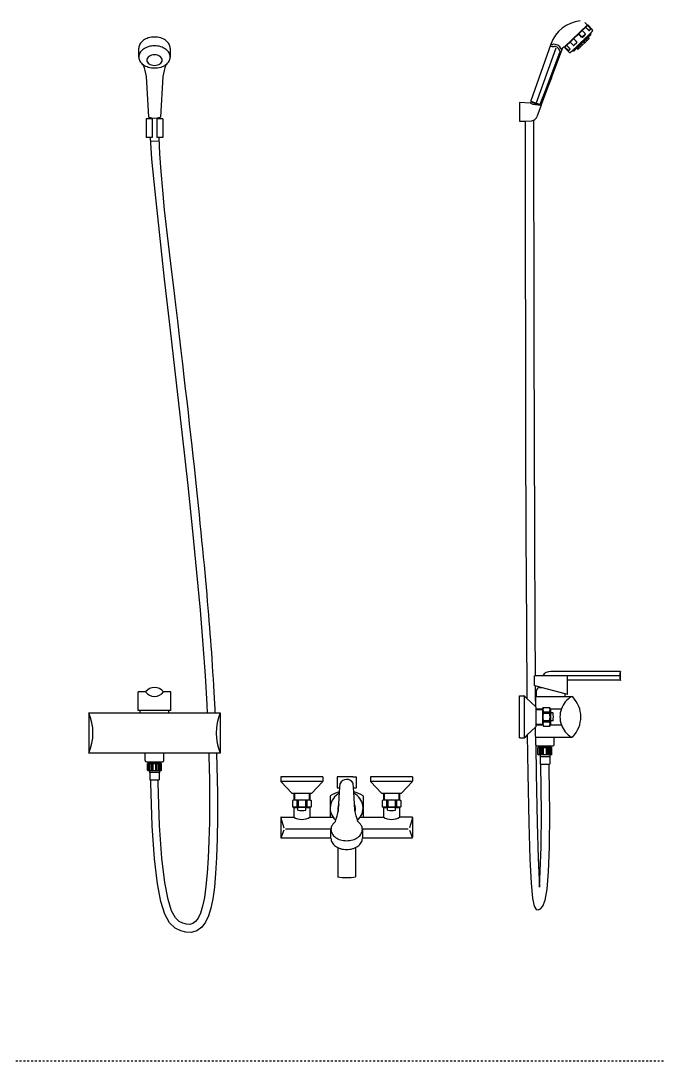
# Model space of a CAD drawing. Header units: inches. Extents: x -292 to 2932, y -132 to 3398.
# Drawn here: x 445.1 to 478.2, y 1054.7 to 1108.8 of the extents above; entities that cross this region are included whole.
import ezdxf

# ---------------------------------------------------------------- set-up
doc = ezdxf.new("R2010")
doc.units = ezdxf.units.IN
doc.header["$MEASUREMENT"] = 0
doc.linetypes.add('DASHDOT2', pattern=[0.5, 0.25, -0.125, 0, -0.125])

# ---------------------------------------------------------------- blocks, each defined once
blk = doc.blocks.new('showerheads_and_shower_faucets')
at = {"color": 18, "true_color": 0x000000, "transparency": 33554541}
for p, q in [((2547.2, 3320.7), (2517.3, 3291.9)), ((2547.6, 3320.3), (2517.7, 3291.5)), ((2544.1, 3324), (2547.2, 3320.8)), ((2549, 3313.9), (2545.1, 3317.9)), ((2549.3, 3314.1), (2545.1, 3317.9)), ((2547.2, 3320.8), (2547.2, 3320.7)), ((2547.2, 3320.7), (2547.5, 3320.3)), ((2547.8, 3320.5), (2547.6, 3320.3)), ((2551.5, 3316.3), (2547.6, 3320.3)), ((2551.3, 3316), (2547.6, 3320.3)), ((2548.2, 3320.5), (2553.9, 3314.7)), ((2551.8, 3310.3), (2527.5, 3286.8)), ((2551.6, 3308.9), (2528.9, 3287)), ((2533, 3298.4), (2529.4, 3302.7)), ((2533.3, 3298.7), (2529.4, 3302.7)), ((2548.3, 3304.6), (2533.4, 3290.1)), ((2549.7, 3302.8), (2535.1, 3288.7)), ((2540.1, 3305.2), (2535.9, 3309)), ((2539.8, 3304.9), (2535.9, 3309)), ((2544.4, 3309.4), (2540.7, 3313.7)), ((2544.6, 3309.6), (2540.7, 3313.7)), ((2544.3, 3308.3), (2541.1, 3305.2)), ((2544.6, 3308.1), (2541.4, 3304.9)), ((2544.3, 3301.9), (2543.7, 3302.5)), ((2544.7, 3302.3), (2544.1, 3302.9)), ((2545.5, 3303.1), (2544.9, 3303.7)), ((2545.9, 3303.4), (2545.3, 3304.1)), ((2546.7, 3304.2), (2546.2, 3304.8)), ((2547.1, 3304.6), (2546.6, 3305.2)), ((2548, 3305.4), (2547.4, 3306)), ((2548.4, 3305.8), (2547.8, 3306.4)), ((2551.8, 3307.9), (2548.3, 3304.6)), ((2549.7, 3303.2), (2548.3, 3304.6)), ((2549.2, 3306.6), (2548.6, 3307.2)), ((2549.6, 3307), (2549, 3307.6)), ((2550.4, 3307.8), (2549.8, 3308.4)), ((2550.8, 3308.1), (2550.2, 3308.7)), ((2551.2, 3315), (2550.3, 3314.1)), ((2551.5, 3314.7), (2550.6, 3313.8)), ((2551.6, 3308.9), (2551, 3309.5)), ((2552, 3309.3), (2551.4, 3309.9)), ((2552, 3309.3), (2551.6, 3308.9)), ((2551.8, 3308.7), (2551.6, 3308.9)), ((2553.9, 3312.3), (2551.8, 3310.3)), ((2552, 3310.1), (2551.8, 3310.3)), ((1954.6, 3278.4), (1954.6, 3290)), ((1996, 3290), (1996, 3278.4)), ((2499, 3295.6), (2472.7, 3220.3)), ((2505.8, 3290), (2479.2, 3216.5)), ((2514.7, 3290.5), (2486.5, 3215.4)), ((2517.3, 3291.9), (2517.2, 3291.8)), ((2517.3, 3291.9), (2517.7, 3291.5)), ((2517.7, 3291.5), (2517.4, 3291.2)), ((2517.4, 3290.8), (2523.1, 3284.9)), ((2521.8, 3287.6), (2517.6, 3291.4)), ((2521.5, 3287.3), (2517.6, 3291.4)), ((2523.8, 3289.5), (2520.2, 3293.8)), ((2524.1, 3289.8), (2520.2, 3293.8)), ((2522.9, 3287.6), (2523.8, 3288.5)), ((2523.1, 3287.3), (2524, 3288.2)), ((2528.7, 3294.3), (2524.5, 3298)), ((2528.4, 3294), (2524.5, 3298)), ((2529.7, 3287.8), (2529.1, 3288.4)), ((2530.1, 3288.2), (2529.5, 3288.8)), ((2533, 3297.4), (2529.8, 3294.2)), ((2533.4, 3290.1), (2529.9, 3286.8)), ((2533.3, 3297.1), (2530, 3294)), ((2530.9, 3289), (2530.4, 3289.6)), ((2531.3, 3289.4), (2530.8, 3290)), ((2532.2, 3290.1), (2531.6, 3290.7)), ((2532.6, 3290.5), (2532, 3291.1)), ((2533.4, 3291.3), (2532.8, 3291.9)), ((2533.8, 3291.7), (2533.2, 3292.3)), ((2534.7, 3288.7), (2533.4, 3290.1)), ((2534.6, 3292.5), (2534, 3293.1)), ((2535, 3292.9), (2534.4, 3293.5)), ((2535.8, 3293.7), (2535.2, 3294.3)), ((2536.2, 3294.1), (2535.6, 3294.7)), ((2537, 3294.8), (2536.4, 3295.4)), ((2537.4, 3295.2), (2536.8, 3295.8)), ((2538.2, 3296), (2537.6, 3296.6)), ((2538.6, 3296.4), (2538.1, 3297)), ((2539.4, 3297.2), (2538.9, 3297.8)), ((2539.9, 3297.6), (2539.3, 3298.2)), ((2540.7, 3298.4), (2540.1, 3299)), ((2541.1, 3298.7), (2540.5, 3299.4)), ((2541.9, 3299.5), (2541.3, 3300.1)), ((2542.3, 3299.9), (2541.7, 3300.5)), ((2543.1, 3300.7), (2542.5, 3301.3)), ((2543.5, 3301.1), (2542.9, 3301.7)), ((2510.5, 3284), (2485.1, 3216.2)), ((2485.1, 3216.2), (2511.5, 3283.6)), ((2527.5, 3286.8), (2525.5, 3284.9)), ((2527.7, 3286.6), (2527.5, 3286.8)), ((2528.5, 3286.6), (2527.9, 3287.2)), ((2528.9, 3287), (2528.3, 3287.6)), ((2528.9, 3287), (2528.5, 3286.6)), ((2529.1, 3286.8), (2528.9, 3287)), ((2485.8, 3215.5), (2503, 3259.3)), ((2499.9, 3251.1), (2485.8, 3215.5)), ((2472.6, 3219.9), (2472, 3217.5)), ((2472.8, 3220), (2486.2, 3215.2)), ((2457.8, 3218.3), (2457.8, 3193.4)), ((2472, 3217.5), (2457.8, 3218.3)), ((2486.4, 3214.9), (2480.7, 3199.3)), ((1968.3, 3196.9), (1964.3, 3196.9)), ((1972.2, 3196.9), (1968.3, 3196.9)), ((1982.3, 3196.9), (1978.4, 3196.9)), ((1986.2, 3196.9), (1982.3, 3196.9)), ((2457.8, 3193.4), (2465.2, 3193.8)), ((2465.2, 3193.8), (2473.8, 3194.2)), ((1969.6, 3172), (1964.3, 3172)), ((1970.7, 3172), (1969.6, 3172)), ((1969.9, 3167.3), (1981.1, 3167.4)), ((1972.2, 3172), (1970.7, 3172)), ((1979.9, 3172), (1978.4, 3172)), ((1980.8, 3172), (1979.9, 3172)), ((1986.2, 3172), (1980.8, 3172)), ((2591.1, 2466), (2499.2, 2466)), ((2591.1, 2454.2), (2591.1, 2466)), ((2478.3, 2460.1), (2477.5, 2460.1)), ((2477.5, 2447.2), (2477.5, 2460.1)), ((2488.4, 2460.1), (2478.3, 2460.1)), ((2590.2, 2460.1), (2488.4, 2460.1)), ((2521, 2454.2), (2521, 2460.1)), ((2521, 2435.6), (2521, 2454.2)), ((2591.1, 2454.2), (2521, 2454.2)), ((1963.4, 2438.8), (1953.6, 2438.8)), ((1953.6, 2414.4), (1953.6, 2438.8)), ((1997, 2438.8), (1987.1, 2438.8)), ((1997, 2414.4), (1997, 2438.8)), ((2478.4, 2447), (2477.5, 2447.2)), ((2486.2, 2444.9), (2478.4, 2447)), ((2480.3, 2432.7), (2480.3, 2440.6)), ((2484, 2444.5), (2484, 2444.9)), ((2484, 2444.9), (2486.2, 2444.9)), ((2484, 2444.5), (2487.7, 2444.5)), ((2518.2, 2436.3), (2486.2, 2444.9)), ((2521, 2435.6), (2518.2, 2436.3)), ((2518.2, 2432.7), (2518.2, 2436.3)), ((2457.8, 2378.2), (2457.8, 2433.5)), ((2457.8, 2433.5), (2463.5, 2433.5)), ((2464.1, 2378.3), (2464.1, 2433.3)), ((2464.6, 2433), (2467.5, 2430.3)), ((2467.5, 2430.3), (2478.7, 2419.6)), ((2478.5, 2432.7), (2480.3, 2432.7)), ((2478.7, 2432.7), (2478.7, 2419.6)), ((2480.3, 2432.7), (2518.2, 2432.7)), ((2518.2, 2432.7), (2526.9, 2432.7)), ((1888.5, 2410.9), (1888.5, 2358)), ((1956.3, 2410.9), (1888.5, 2410.9)), ((1956.3, 2414.4), (1953.6, 2414.4)), ((1994.3, 2414.4), (1956.3, 2414.4)), ((1956.3, 2410.9), (1956.3, 2414.4)), ((1994.3, 2410.9), (1956.3, 2410.9)), ((1997, 2414.4), (1994.3, 2414.4)), ((1994.3, 2410.9), (1994.3, 2414.4)), ((2044.9, 2410.9), (1994.3, 2410.9)), ((2055.2, 2410.9), (2044.9, 2410.9)), ((2062.1, 2410.9), (2055.2, 2410.9)), ((2062.1, 2410.9), (2062.1, 2358)), ((2478.7, 2419.6), (2479.4, 2418.9)), ((2479.9, 2393.9), (2479.9, 2417.8)), ((2479.9, 2416.3), (2488.6, 2416.3)), ((2479.9, 2415.4), (2488.6, 2415.4)), ((2488.6, 2416.9), (2489.3, 2418.1)), ((2488.6, 2394.8), (2488.6, 2416.9)), ((2489.3, 2418.1), (2497.4, 2418.1)), ((2489.3, 2412.5), (2489.3, 2410.6)), ((2489.3, 2412.5), (2497.4, 2412.5)), ((2489.3, 2410.6), (2497.4, 2410.6)), ((2498.1, 2416.9), (2497.4, 2418.1)), ((2497.4, 2412.5), (2497.4, 2410.6)), ((2498.1, 2394.8), (2498.1, 2416.9)), ((2498.1, 2413.1), (2498.5, 2413.1)), ((2498.5, 2415.3), (2499.1, 2416.5)), ((2498.5, 2396.4), (2498.5, 2415.3)), ((2499.1, 2411), (2499.1, 2416.5)), ((2499.1, 2416.5), (2513, 2416.5)), ((2502.1, 2411), (2499.1, 2411)), ((2479.9, 2396.3), (2488.6, 2396.3)), ((2479.9, 2395.4), (2488.6, 2395.4)), ((2488.6, 2394.8), (2489.3, 2393.6)), ((2489.3, 2401.1), (2489.3, 2399.1)), ((2489.3, 2401.1), (2497.4, 2401.1)), ((2489.3, 2399.1), (2497.4, 2399.1)), ((2497.4, 2401.1), (2497.4, 2399.1)), ((2498.1, 2394.8), (2497.4, 2393.6)), ((2498.1, 2398.5), (2498.5, 2398.5)), ((2498.5, 2396.4), (2499.1, 2395.2)), ((2499.1, 2395.2), (2499.1, 2400.7)), ((2502.1, 2400.7), (2499.1, 2400.7)), ((2499.1, 2395.2), (2513, 2395.2)), ((2468, 2381.9), (2464.6, 2378.6)), ((2478.7, 2392.1), (2468, 2381.9)), ((2479.4, 2392.7), (2478.7, 2392.1)), ((2478.7, 2379.8), (2478.7, 2392.1)), ((2489.3, 2393.6), (2497.4, 2393.6)), ((2457.8, 2378.2), (2463.5, 2378.2)), ((2479.1, 2369.1), (2479.1, 2379.1)), ((2479.5, 2379), (2503.6, 2379)), ((2480.7, 2367.5), (2483.1, 2367.5)), ((2483.1, 2365.2), (2483.1, 2367.5)), ((2483.1, 2367.5), (2484, 2366.3)), ((2483.1, 2367.5), (2499.6, 2367.5)), ((2498.7, 2366.3), (2499.6, 2367.5)), ((2499.6, 2367.5), (2502, 2367.5)), ((2499.6, 2365.2), (2499.6, 2367.5)), ((2503.6, 2369.1), (2503.6, 2379)), ((2503.6, 2379), (2526.9, 2379)), ((1963, 2358), (1888.5, 2358)), ((1963, 2348.1), (1963, 2358)), ((1975.3, 2358), (1963, 2358)), ((1987.5, 2358), (1975.3, 2358)), ((2047, 2358), (1987.5, 2358)), ((1987.5, 2348.1), (1987.5, 2358)), ((2057.3, 2358), (2047, 2358)), ((2062.1, 2358), (2057.3, 2358)), ((2482.5, 2365.2), (2482.1, 2364.8)), ((2482.1, 2356.3), (2482.1, 2364.8)), ((2482.1, 2356.3), (2482.9, 2355.5)), ((2482.5, 2365.2), (2483.1, 2365.2)), ((2484.8, 2355.5), (2482.9, 2355.5)), ((2483.1, 2365.2), (2499.6, 2365.2)), ((2483.9, 2356.3), (2483.9, 2364.8)), ((2484, 2365.2), (2484, 2366.3)), ((2484, 2366.3), (2498.7, 2366.3)), ((2497.9, 2355.5), (2484.8, 2355.5)), ((2484.8, 2355.5), (2484.8, 2353.3)), ((2485.1, 2352.9), (2485.1, 2343.6)), ((2497.5, 2353.1), (2485.2, 2353.1)), ((2485.8, 2356.3), (2485.8, 2364.8)), ((2487.6, 2356.3), (2487.6, 2364.8)), ((2489.5, 2356.3), (2489.5, 2364.8)), ((2493.2, 2356.3), (2493.2, 2364.8)), ((2495, 2356.3), (2495, 2364.8)), ((2496.9, 2356.3), (2496.9, 2364.8)), ((2497.6, 2352.9), (2497.6, 2343.6)), ((2497.9, 2355.5), (2497.9, 2353.3)), ((2499.8, 2355.5), (2497.9, 2355.5)), ((2498.7, 2365.2), (2498.7, 2366.3)), ((2498.7, 2356.3), (2498.7, 2364.8)), ((2499.6, 2365.2), (2500.2, 2365.2)), ((2500.6, 2356.3), (2499.8, 2355.5)), ((2500.6, 2364.8), (2500.2, 2365.2)), ((2500.6, 2356.3), (2500.6, 2364.8)), ((1964.6, 2346.5), (1967, 2346.5)), ((1966.4, 2344.2), (1966, 2343.7)), ((1966, 2335.3), (1966, 2343.7)), ((1966.4, 2344.2), (1967, 2344.2)), ((1967, 2346.5), (1983.6, 2346.5)), ((1967, 2346.5), (1967.9, 2345.3)), ((1967, 2344.2), (1967, 2346.5)), ((1967, 2344.2), (1983.6, 2344.2)), ((1967.9, 2344.2), (1967.9, 2345.3)), ((1967.9, 2345.3), (1982.6, 2345.3)), ((1967.9, 2335.3), (1967.9, 2343.7)), ((1969.7, 2335.3), (1969.7, 2343.7)), ((1971.6, 2335.3), (1971.6, 2343.7)), ((1973.4, 2335.3), (1973.4, 2343.7)), ((1977.1, 2335.3), (1977.1, 2343.7)), ((1979, 2335.3), (1979, 2343.7)), ((1980.8, 2335.3), (1980.8, 2343.7)), ((1982.6, 2345.3), (1983.6, 2346.5)), ((1982.6, 2344.2), (1982.6, 2345.3)), ((1982.7, 2335.3), (1982.7, 2343.7)), ((1983.6, 2346.5), (1986, 2346.5)), ((1983.6, 2344.2), (1983.6, 2346.5)), ((1983.6, 2344.2), (1984.1, 2344.2)), ((1984.5, 2343.7), (1984.1, 2344.2)), ((1984.5, 2335.3), (1984.5, 2343.7)), ((2485.3, 2343.4), (2485.7, 2343.4)), ((2485.7, 2343.4), (2485.8, 2343.4)), ((2485.8, 2343.4), (2497, 2343.4)), ((2497, 2337.6), (2497, 2343.4)), ((2497, 2343.4), (2497.4, 2343.4)), ((1966, 2335.3), (1966.8, 2334.5)), ((1968.7, 2334.5), (1966.8, 2334.5)), ((1981.8, 2334.5), (1968.7, 2334.5)), ((1968.7, 2334.5), (1968.7, 2332.3)), ((1981.4, 2332.1), (1969.1, 2332.1)), ((1969.1, 2331.9), (1969.1, 2322.6)), ((1981.5, 2331.9), (1981.5, 2322.6)), ((1981.8, 2334.5), (1981.8, 2332.3)), ((1983.7, 2334.5), (1981.8, 2334.5)), ((1984.5, 2335.3), (1983.7, 2334.5)), ((2197.6, 2326.7), (2142.4, 2326.7)), ((2142.4, 2326.7), (2142.4, 2321)), ((2197.6, 2326.7), (2197.6, 2321)), ((2237.3, 2326.7), (2221.2, 2326.7)), ((2260.8, 2326.7), (2260.8, 2321)), ((2316.1, 2326.7), (2260.8, 2326.7)), ((2316.1, 2326.7), (2316.1, 2321)), ((1969.2, 2322.4), (1970.4, 2322.4)), ((1970.4, 2322.4), (1980.1, 2322.4)), ((1970.4, 2318.5), (1970.4, 2322.4)), ((1980.1, 2322.4), (1981.4, 2322.4)), ((1980.1, 2318.3), (1980.1, 2322.4)), ((2197.5, 2320.4), (2142.5, 2320.4)), ((2142.8, 2320), (2156.9, 2305.1)), ((2183.1, 2305.1), (2197.2, 2320)), ((2216.5, 2312.2), (2220.3, 2312.2)), ((2238.2, 2312.2), (2241.9, 2312.2)), ((2316, 2320.4), (2261, 2320.4)), ((2261.3, 2320), (2275.4, 2305.1)), ((2301.6, 2305.1), (2315.7, 2320)), ((2159.6, 2304.6), (2158, 2304.6)), ((2180.4, 2304.6), (2159.6, 2304.6)), ((2159.6, 2304.6), (2159.6, 2295.9)), ((2160.5, 2304.6), (2160.5, 2295.9)), ((2179.5, 2304.6), (2179.5, 2295.9)), ((2182, 2304.6), (2180.4, 2304.6)), ((2180.4, 2304.6), (2180.4, 2295.9)), ((2207.5, 2301.3), (2207.5, 2273.4)), ((2251, 2301.3), (2251, 2273.4)), ((2278, 2304.6), (2276.5, 2304.6)), ((2278, 2304.6), (2278, 2295.9)), ((2298.9, 2304.6), (2278, 2304.6)), ((2278.9, 2304.6), (2278.9, 2295.9)), ((2298, 2304.6), (2298, 2295.9)), ((2300.4, 2304.6), (2298.9, 2304.6)), ((2298.9, 2304.6), (2298.9, 2295.9)), ((2158.9, 2295.9), (2157.8, 2295.2)), ((2157.8, 2295.2), (2157.8, 2287.1)), ((2158.9, 2286.5), (2157.8, 2287.1)), ((2159.6, 2295.9), (2158.9, 2295.9)), ((2162.7, 2286.5), (2158.9, 2286.5)), ((2160.5, 2286.1), (2159.3, 2285.4)), ((2164.9, 2285.4), (2159.3, 2285.4)), ((2159.3, 2285.4), (2159.3, 2273.4)), ((2180.4, 2295.9), (2159.6, 2295.9)), ((2162.7, 2286.1), (2160.5, 2286.1)), ((2177.3, 2286.5), (2162.7, 2286.5)), ((2162.7, 2286.5), (2162.7, 2286.1)), ((2177.3, 2286.1), (2162.7, 2286.1)), ((2163.3, 2295.2), (2165.3, 2295.2)), ((2163.3, 2295.2), (2163.3, 2287.1)), ((2163.3, 2287.1), (2165.3, 2287.1)), ((2164.9, 2282.4), (2164.9, 2285.4)), ((2165.3, 2295.2), (2165.3, 2287.1)), ((2174.7, 2295.2), (2176.7, 2295.2)), ((2174.7, 2295.2), (2174.7, 2287.1)), ((2174.7, 2287.1), (2176.7, 2287.1)), ((2175.1, 2282.4), (2175.1, 2285.4)), ((2180.7, 2285.4), (2175.1, 2285.4)), ((2176.7, 2295.2), (2176.7, 2287.1)), ((2177.3, 2286.5), (2177.3, 2286.1)), ((2181.1, 2286.5), (2177.3, 2286.5)), ((2179.5, 2286.1), (2177.3, 2286.1)), ((2179.5, 2286.1), (2180.7, 2285.4)), ((2181.1, 2295.9), (2180.4, 2295.9)), ((2180.7, 2285.4), (2180.7, 2273.4)), ((2181.1, 2295.9), (2182.2, 2295.2)), ((2181.1, 2286.5), (2182.2, 2287.1)), ((2182.2, 2295.2), (2182.2, 2287.1)), ((2277.4, 2295.9), (2276.2, 2295.2)), ((2276.2, 2295.2), (2276.2, 2287.1)), ((2277.4, 2286.5), (2276.2, 2287.1)), ((2278, 2295.9), (2277.4, 2295.9)), ((2281.2, 2286.5), (2277.4, 2286.5)), ((2279, 2286.1), (2277.8, 2285.4)), ((2277.8, 2285.4), (2277.8, 2273.4)), ((2283.3, 2285.4), (2277.8, 2285.4)), ((2298.9, 2295.9), (2278, 2295.9)), ((2281.2, 2286.1), (2279, 2286.1)), ((2281.2, 2286.5), (2281.2, 2286.1)), ((2295.8, 2286.5), (2281.2, 2286.5)), ((2295.8, 2286.1), (2281.2, 2286.1)), ((2281.8, 2295.2), (2283.7, 2295.2)), ((2281.8, 2295.2), (2281.8, 2287.1)), ((2281.8, 2287.1), (2283.7, 2287.1)), ((2283.3, 2282.4), (2283.3, 2285.4)), ((2283.7, 2295.2), (2283.7, 2287.1)), ((2293.2, 2295.2), (2295.2, 2295.2)), ((2293.2, 2295.2), (2293.2, 2287.1)), ((2293.2, 2287.1), (2295.2, 2287.1)), ((2299.1, 2285.4), (2293.6, 2285.4)), ((2293.6, 2282.4), (2293.6, 2285.4)), ((2295.2, 2295.2), (2295.2, 2287.1)), ((2299.5, 2286.5), (2295.8, 2286.5)), ((2295.8, 2286.5), (2295.8, 2286.1)), ((2297.9, 2286.1), (2295.8, 2286.1)), ((2297.9, 2286.1), (2299.1, 2285.4)), ((2299.5, 2295.9), (2298.9, 2295.9)), ((2299.1, 2285.4), (2299.1, 2273.4)), ((2299.5, 2295.9), (2300.7, 2295.2)), ((2299.5, 2286.5), (2300.7, 2287.1)), ((2300.7, 2295.2), (2300.7, 2287.1)), ((2142.1, 2272.6), (2142.1, 2246.6)), ((2142.4, 2272.5), (2146.4, 2259.1)), ((2142.9, 2273.4), (2159.3, 2273.4)), ((2180.7, 2273.4), (2207.5, 2273.4)), ((2207.5, 2273.4), (2211, 2273.4)), ((2247.4, 2273.4), (2251, 2273.4)), ((2251, 2273.4), (2277.8, 2273.4)), ((2315.6, 2273.4), (2299.1, 2273.4)), ((2316.1, 2272.5), (2312.1, 2259.1)), ((2316.3, 2272.6), (2316.3, 2246.6)), ((2148.4, 2257.6), (2208.5, 2257.6)), ((2208.5, 2245.8), (2208.5, 2257)), ((2249.9, 2257.6), (2310.6, 2257.6)), ((2250, 2257), (2250, 2245.8)), ((2146.2, 2256.2), (2142.5, 2246.8)), ((2142.9, 2245.8), (2208.5, 2245.8)), ((2207.5, 2245.8), (2208.5, 2245.8)), ((2208.5, 2245.3), (2208.5, 2245.8)), ((2250, 2245.8), (2251, 2245.8)), ((2250, 2245.8), (2250, 2245.3)), ((2251, 2245.8), (2315.6, 2245.8)), ((2312.2, 2256.2), (2316, 2246.8)), ((2217.4, 2233.1), (2217.4, 2194.3)), ((2241.1, 2233.1), (2241.1, 2194.3))]:
    blk.add_line(p, q, dxfattribs=at)
for points in [[(1996, 3290, 0.131518), (1994.6, 3295.5, 0.106604), (1989.9, 3300.6, 0.083624), (1983.5, 3303.7, 0.072425), (1975.3, 3304.9, 0.072425), (1967.1, 3303.7, 0.083624), (1960.6, 3300.6, 0.106604), (1956, 3295.5, 0.131518), (1954.6, 3290, 0.131518)], [(1996, 3278.4, 0.131518), (1994.6, 3283.8, 0.106604), (1989.9, 3288.9, 0.083624), (1983.5, 3292.1, 0.072425), (1975.3, 3293.3, 0.072425), (1967.1, 3292.1, 0.083624), (1960.6, 3288.9, 0.106604), (1956, 3283.8, 0.131518), (1954.6, 3278.4, 0.131518)], [(1954.6, 3278.4, 0.131518), (1956, 3273, 0.101405), (1960.4, 3268.1, 0.083624)], [(1990.2, 3268.1, 0.101405), (1994.6, 3273, 0.131518), (1996, 3278.4, 0.131518)], [(1960.4, 3268.1, -0.033264), (1964.4, 3252.8), (1967.3, 3199.2)], [(1990.2, 3268.1, -0.005144), (1989.9, 3267.9, -0.083624), (1983.5, 3264.7, -0.072425), (1975.3, 3263.5, -0.072425), (1967.1, 3264.7, -0.083624), (1960.6, 3267.9, -0.005144), (1960.4, 3268.1, -0.131518)], [(1990.2, 3268.1, 0.033264), (1986.2, 3252.8), (1983.3, 3199.1)], [(2214.3, 2267.3, 0.033264), (2218.4, 2282.5), (2219.9, 2306.7)], [(2244.2, 2267.3, -0.033264), (2240.1, 2282.5), (2238.6, 2306.7)], [(2214.3, 2267.3, 0.101405), (2210, 2262.4, 0.131518), (2208.5, 2257, 0.131518), (2210, 2251.5, 0.106604), (2214.6, 2246.4, 0.083624), (2221, 2243.3, 0.072425), (2229.2, 2242.1, 0.072425), (2237.4, 2243.3, 0.083624), (2243.9, 2246.4, 0.106604), (2248.5, 2251.5, 0.131518), (2250, 2257, 0.131518), (2248.5, 2262.4, 0.101405), (2244.2, 2267.3, 0.083624)], [(2208.5, 2245.3, 0.131518), (2210, 2239.9, 0.106604), (2214.6, 2234.8, 0.038073), (2217.4, 2233.1, 0.072425)], [(2241.1, 2233.1, 0.038087), (2243.9, 2234.8, 0.106604), (2248.5, 2239.9, 0.131518), (2250, 2245.3, 0.131518)], [(2217.4, 2233.1, 0.045406), (2221, 2231.6, 0.072425), (2229.2, 2230.4, 0.072425), (2237.4, 2231.6, 0.045392), (2241.1, 2233.1, 0.106604)]]:
    blk.add_lwpolyline(points, format="xyb", dxfattribs=at)
blk.add_lwpolyline([(1965.1, 3274.4, 0.135236), (1965.9, 3271.8, 0.1069), (1968.1, 3269.4, 0.081923), (1971.3, 3267.9, 0.070157), (1975.3, 3267.3, 0.070157), (1979.3, 3267.9, 0.081923), (1982.5, 3269.4, 0.1069), (1984.7, 3271.8, 0.135236), (1985.4, 3274.4, 0.135236), (1984.7, 3276.9, 0.1069), (1982.5, 3279.3, 0.081923), (1979.3, 3280.8, 0.070157), (1975.3, 3281.4, 0.070157), (1971.3, 3280.8, 0.081923), (1968.1, 3279.3, 0.1069), (1965.9, 3276.9, 0.135236)], format="xyb", close=True, dxfattribs=at)
for points in [[(1964.3, 3196.9), (1964.3, 3172)], [(1968.1, 3198.9), (1968.3, 3196.9)], [(1972.2, 3196.9), (1972.2, 3172)], [(1978.4, 3196.9), (1978.4, 3172)], [(1982.4, 3198.8), (1982.3, 3196.9)], [(1986.2, 3196.9), (1986.2, 3172)], [(2465.2, 3193.8), (2465.2, 3169.9), (2465.2, 3107.2), (2465.3, 3014.7), (2465.5, 2901.3), (2465.8, 2775.9), (2466.2, 2647.4), (2466.8, 2524.8), (2467.5, 2430.3)], [(2476.3, 3194.8), (2476.3, 3169.9), (2476.3, 3107.2), (2476.4, 3014.7), (2476.6, 2901.3), (2476.9, 2775.9), (2477.3, 2647.5), (2477.9, 2524.9), (2478.3, 2460.1)], [(1969.6, 3172), (1971.5, 3143.3), (1975.5, 3100.6), (1981.3, 3046.8), (1988.2, 2984.8), (1995.9, 2917.4), (2004, 2847.6), (2011.9, 2778.2), (2019.3, 2712), (2025.6, 2651.5), (2031, 2596.6), (2035.5, 2546.8), (2039.2, 2501.4), (2042.1, 2460), (2044.4, 2422), (2044.9, 2410.9)], [(1980.8, 3172), (1981.8, 3150.6), (1983.5, 3127.1), (1985.7, 3102.2), (1988.2, 3076.3), (1991.1, 3049.9), (1994.1, 3023.7), (1997.2, 2998.1), (2000.2, 2973.6), (2002.9, 2950.8), (2005.5, 2929.4), (2007.9, 2909.4), (2010.1, 2890.5), (2012.2, 2872.7), (2014.2, 2855.7), (2016, 2839.5), (2017.8, 2823.7), (2019.6, 2808.4), (2021.3, 2793.4), (2022.9, 2778.7), (2024.5, 2764.4), (2026, 2750.4), (2027.5, 2736.8), (2028.9, 2723.5), (2030.3, 2710.5), (2031.6, 2697.8), (2032.9, 2685.4), (2034.2, 2673.4), (2035.4, 2661.6), (2036.5, 2650.1), (2037.6, 2638.9), (2038.7, 2627.9), (2039.7, 2617.3), (2040.7, 2606.9), (2041.6, 2596.7), (2042.6, 2586.8), (2043.4, 2577.2), (2044.3, 2567.7), (2045.1, 2558.6), (2045.8, 2549.6), (2046.5, 2540.9), (2047.2, 2532.3), (2047.9, 2524), (2048.6, 2515.7), (2049.2, 2507.5), (2049.8, 2499.2), (2050.4, 2490.9), (2051, 2482.4), (2051.5, 2473.8), (2052.1, 2465), (2052.7, 2456.1), (2053.2, 2447.3), (2053.7, 2438.8), (2054.2, 2430.7), (2054.6, 2423.3), (2055, 2416.6), (2055.2, 2410.9)], [(2478.4, 2447), (2478.5, 2432.7)], [(2478.5, 2432.7), (2478.6, 2419.7)], [(2468, 2381.9), (2468.6, 2330.9), (2469.8, 2265.6), (2471.3, 2218.3), (2473, 2186.1), (2474.9, 2166.1), (2477.2, 2155.5), (2479.7, 2151.3), (2482.4, 2150.8), (2485.4, 2151.8), (2488.5, 2155.5), (2491.5, 2163.6), (2494.1, 2178.1), (2496.1, 2200.9), (2497.4, 2233.9), (2497.8, 2278.8), (2497, 2337.6)], [(2479.2, 2368.5), (2479.7, 2331), (2480.9, 2265.9), (2482.4, 2218.8), (2483.9, 2180.8), (2485, 2201.7), (2486.3, 2234.1), (2486.7, 2278.8), (2485.8, 2343.4)], [(2057.3, 2358), (2057.8, 2340.6), (2058.5, 2304.9), (2058.7, 2273), (2058.3, 2244.8), (2057.4, 2220.1), (2056.1, 2198.8), (2054.4, 2180.6), (2052.3, 2165.4), (2049.7, 2152.9), (2046.6, 2142.7), (2042.8, 2134.3), (2037.8, 2127.7), (2031.2, 2122.9), (2023.8, 2120.9), (2016.7, 2121.3), (2010, 2123.1), (2002.8, 2126.6), (1995.3, 2133.7), (1989.1, 2145), (1983.8, 2161.6), (1979.3, 2185.2), (1975.4, 2218), (1972.4, 2261.6), (1970.4, 2318.5)], [(2047, 2358), (2047.1, 2354), (2047.8, 2323), (2048, 2293.9), (2047.9, 2266.8), (2047.3, 2241.8), (2046.3, 2219.3), (2044.9, 2199.2), (2043.2, 2181.8), (2041.2, 2167.2), (2038.8, 2155.4), (2036, 2146.4), (2033, 2139.7), (2029.6, 2135.2), (2025.9, 2132.5), (2021.9, 2131.5), (2017.6, 2131.7), (2012.9, 2132.9), (2008, 2135.3), (2002.9, 2140.1), (1997.9, 2149.2), (1993.2, 2164.2), (1988.8, 2186.8), (1985.1, 2218.9), (1982.1, 2262.2), (1980.1, 2318.3)], [(2221.2, 2326.7), (2216.5, 2326.7), (2216.5, 2312.2)], [(2237.3, 2326.7), (2241.9, 2326.7), (2241.9, 2312.2)], [(2219.9, 2306.7), (2220.3, 2312.2)], [(2220.3, 2312.2), (2220.6, 2317.7)], [(2238.2, 2312.2), (2237.8, 2318)], [(2238.6, 2306.7), (2238.2, 2312.2)]]:
    blk.add_lwpolyline(points, dxfattribs=at)
at = {"color": 18, "linetype": 'DASHDOT2', "true_color": 0x000000, "transparency": 33554541}
blk.add_lwpolyline([(7423.1, 1950.5), (925.3, 1950.5)], dxfattribs=at)
at = {"color": 18, "true_color": 0x000000, "transparency": 33554541}
for centre, radius, start, end in [((2543.7, 3279.1), 47.6, 97.0659, 159.724), ((2548, 3320.3), 0.282, 44, 134), ((2550.7, 3315.5), 0.732, 314, 44), ((2550.7, 3315.5), 1.13, 314, 44), ((2540.6, 3305.7), 1.13, 224, 314), ((2540.6, 3305.7), 0.732, 224, 314), ((2543.8, 3308.9), 0.732, 314, 44), ((2543.8, 3308.9), 1.13, 314, 44), ((2549.9, 3303), 2.27, 134, 223.493), ((2549.8, 3314.6), 1.13, 224, 314), ((2549.8, 3314.6), 0.732, 224, 314), ((2549.5, 3303), 0.282, 314, 44), ((2551.4, 3308.3), 0.563, 314, 44), ((2551.6, 3309.7), 0.563, 314, 44), ((2552.7, 3313.5), 1.69, 314, 44), ((2501.9, 3305.2), 12.8, 252.7453, 277.2697), ((2501.9, 3305.2), 10, 253.1275, 264.7845), ((2501.4, 3299.7), 4.51, 264.7845, 278.9829), ((2503.6, 3285.8), 9.58, 20.986, 98.9829), ((2504.1, 3288), 4.51, 77.1889, 97.2697), ((2503.6, 3285.8), 6.76, 33.7855, 77.1889), ((2507.8, 3288.6), 1.69, 22.1825, 33.7855), ((2524.2, 3295.3), 16, 202.1825, 222.7542), ((2516.7, 3290.8), 4.51, 200.986, 210.9344), ((2524.2, 3295.3), 13.1, 210.9344, 216.3891), ((2515.8, 3290.1), 1.13, 144.6065, 159.4466), ((2516.9, 3289.2), 2.58, 83.0609, 144.6065), ((2517.6, 3291), 0.282, 134, 224), ((2523.3, 3289), 0.732, 314, 44), ((2523.3, 3289), 1.13, 314, 44), ((2529.2, 3294.8), 1.13, 224, 314), ((2529.2, 3294.8), 0.732, 224, 314), ((2532.5, 3297.9), 0.732, 314, 44), ((2532.5, 3297.9), 1.13, 314, 44), ((2534.9, 3288.5), 2.27, 44.507, 134), ((2534.9, 3288.9), 0.282, 224, 314), ((2539.6, 3293), 2.27, 44.507, 223.493), ((2545.3, 3298.5), 2.27, 44.507, 223.493), ((2510.9, 3283.7), 0.593, 357.0164, 140.8577), ((2522.4, 3288.1), 1.13, 224, 314), ((2522.4, 3288.1), 0.732, 224, 314), ((2524.3, 3286.1), 1.69, 224, 314), ((2528.1, 3287), 0.563, 224, 314), ((2529.5, 3287.2), 0.563, 224, 314), ((2472.8, 3219.8), 0.169, 70.4459, 162.867), ((2489.8, 3245.6), 31, 236.3619, 260.3784), ((2472.9, 3220.2), 0.282, 160.6921, 239.2053), ((2483.2, 3241.8), 26.7, 245.2497, 276.3517), ((2486.3, 3215.5), 0.282, 250.4459, 339.4466), ((2486.1, 3215), 0.282, 340, 70.4459), ((1975.4, 3219.9), 22.3, 248.5147, 250.8775), ((1975.4, 3219.9), 22.3, 250.8775, 288.4018), ((1975.4, 3219.9), 22.3, 288.4018, 290.7519), ((2473.4, 3202), 7.74, 273, 291.62), ((2473.4, 3202), 7.74, 291.62, 292.9284), ((2473.4, 3202), 7.74, 292.9284, 340), ((2499.2, 2453.2), 12.8, 90, 147.3966), ((2610.3, 2460.1), 20.1, 162.8428, 197.1572), ((1975.3, 2430), 14.8, 36.8697, 143.1303), ((1975.3, 2447.7), 14.8, 216.8697, 323.1303), ((2484.2, 2440.6), 3.95, 92.866, 180), ((2463.5, 2431.9), 1.58, 46.4688, 90), ((2542.2, 2405.8), 31.1, 121.2119, 159.9622), ((2526.9, 2431.1), 1.58, 44.1769, 121.2119), ((2500.9, 2405.8), 37.8, 315.8231, 44.1769), ((1827.1, 2384.5), 66.8, 336.6446, 23.3554), ((2123.5, 2384.5), 66.8, 156.6446, 203.3554), ((2478.3, 2417.8), 1.58, 0, 46.4688), ((2494.5, 2415.3), 5.93, 152.2042, 207.7958), ((2505.3, 2405.8), 16.8, 163.5736, 196.4264), ((2492.1, 2415.3), 5.93, 332.2042, 27.7958), ((2481.3, 2405.8), 16.8, 343.5736, 16.4264), ((2518.1, 2405.8), 19.6, 164.8218, 195.1782), ((2462.9, 2405.8), 39.5, 352.5304, 7.4696), ((2542.2, 2405.8), 31.1, 159.9622, 200.0378), ((2494.5, 2396.4), 5.93, 152.2042, 207.7958), ((2492.1, 2396.4), 5.93, 332.2042, 27.7958), ((2542.2, 2405.8), 31.1, 200.0378, 238.7881), ((2478.3, 2393.9), 1.58, 313.5312, 0), ((2463.5, 2379.8), 1.58, 270, 313.5312), ((2479.5, 2379.8), 0.79, 180, 240), ((2479.5, 2379.8), 0.79, 240, 270), ((2480.7, 2369.1), 1.58, 180, 202.3944), ((2480.7, 2369.1), 1.58, 202.3944, 270), ((2502, 2369.1), 1.58, 270, 0), ((2526.9, 2380.6), 1.58, 238.7881, 315.8231), ((2485, 2353.3), 0.241, 180, 250.5288), ((2484.9, 2352.9), 0.241, 0, 70.5288), ((2497.8, 2352.9), 0.241, 109.4712, 180), ((2497.7, 2353.3), 0.241, 289.4712, 0), ((1964.6, 2348.1), 1.58, 180, 270), ((1986, 2348.1), 1.58, 270, 0), ((2485.3, 2343.6), 0.161, 180, 270), ((2497.4, 2343.6), 0.161, 270, 0), ((1969, 2332.3), 0.241, 180, 250.5288), ((1968.8, 2331.9), 0.241, 0, 70.5288), ((1981.8, 2331.9), 0.241, 109.4712, 180), ((1981.6, 2332.3), 0.241, 289.4712, 0), ((1969.2, 2322.6), 0.161, 180, 270), ((1981.4, 2322.6), 0.161, 270, 0), ((2143.9, 2321), 1.58, 180, 223.5312), ((2196.1, 2321), 1.58, 316.4688, 0), ((2229.3, 2313.6), 9.61, 27.6795, 154.6906), ((2262.4, 2321), 1.58, 180, 223.5312), ((2314.5, 2321), 1.58, 316.4688, 0), ((2158, 2306.2), 1.58, 223.5312, 270), ((2182, 2306.2), 1.58, 270, 316.4688), ((2229.2, 2268.3), 39.5, 103.6535, 123.367), ((2229.2, 2285.3), 21.7, 115.7622, 228.581), ((2229.2, 2268.3), 39.5, 56.633, 76.3458), ((2229.2, 2285.3), 21.7, 311.422, 64.2362), ((2276.5, 2306.2), 1.58, 223.5312, 270), ((2300.4, 2306.2), 1.58, 270, 316.4688), ((2160.5, 2290), 5.93, 62.2042, 117.7958), ((2160.5, 2292.4), 5.93, 242.2042, 297.7958), ((2170, 2266.5), 19.6, 74.8218, 105.1782), ((2170, 2279.2), 16.8, 73.5736, 106.4264), ((2170, 2303.2), 16.8, 253.5736, 286.4264), ((2179.5, 2290), 5.93, 62.2042, 117.7958), ((2179.5, 2292.4), 5.93, 242.2042, 297.7958), ((2229.2, 2284.2), 11.8, 151.4367, 197.9047), ((2229.2, 2284.2), 11.8, 342.1057, 28.5528), ((2279, 2290), 5.93, 62.2042, 117.7958), ((2279, 2292.4), 5.93, 242.2042, 297.7958), ((2288.5, 2266.5), 19.6, 74.8218, 105.1782), ((2288.5, 2279.2), 16.8, 73.5736, 106.4264), ((2288.5, 2303.2), 16.8, 253.5736, 286.4264), ((2297.9, 2290), 5.93, 62.2042, 117.7958), ((2297.9, 2292.4), 5.93, 242.2042, 297.7958), ((2142.9, 2272.6), 0.79, 90, 180), ((2170, 2289.8), 19.6, 236.9913, 303.0087), ((2170, 2321.6), 39.5, 262.5304, 277.4696), ((2288.5, 2289.8), 19.6, 236.9913, 303.0087), ((2288.5, 2321.6), 39.5, 262.5304, 277.4696), ((2315.6, 2272.6), 0.79, 0, 90), ((2142.9, 2246.6), 0.79, 180, 270), ((2315.6, 2246.6), 0.79, 270, 0), ((2229.2, 2272.4), 79, 261.3731, 278.6269)]:
    blk.add_arc(centre, radius, start, end, dxfattribs=at)

msp = doc.modelspace()

# ---------------------------------------------------------------- block references
at = {"transparency": 33554541, "xscale": 0.03937007874015748, "yscale": 0.03937007874015748, "zscale": 0.03937007874015748}
msp.add_blockref('showerheads_and_shower_faucets', (374.26515, 977.88024), dxfattribs=at)

doc.saveas('drawing.dxf')
